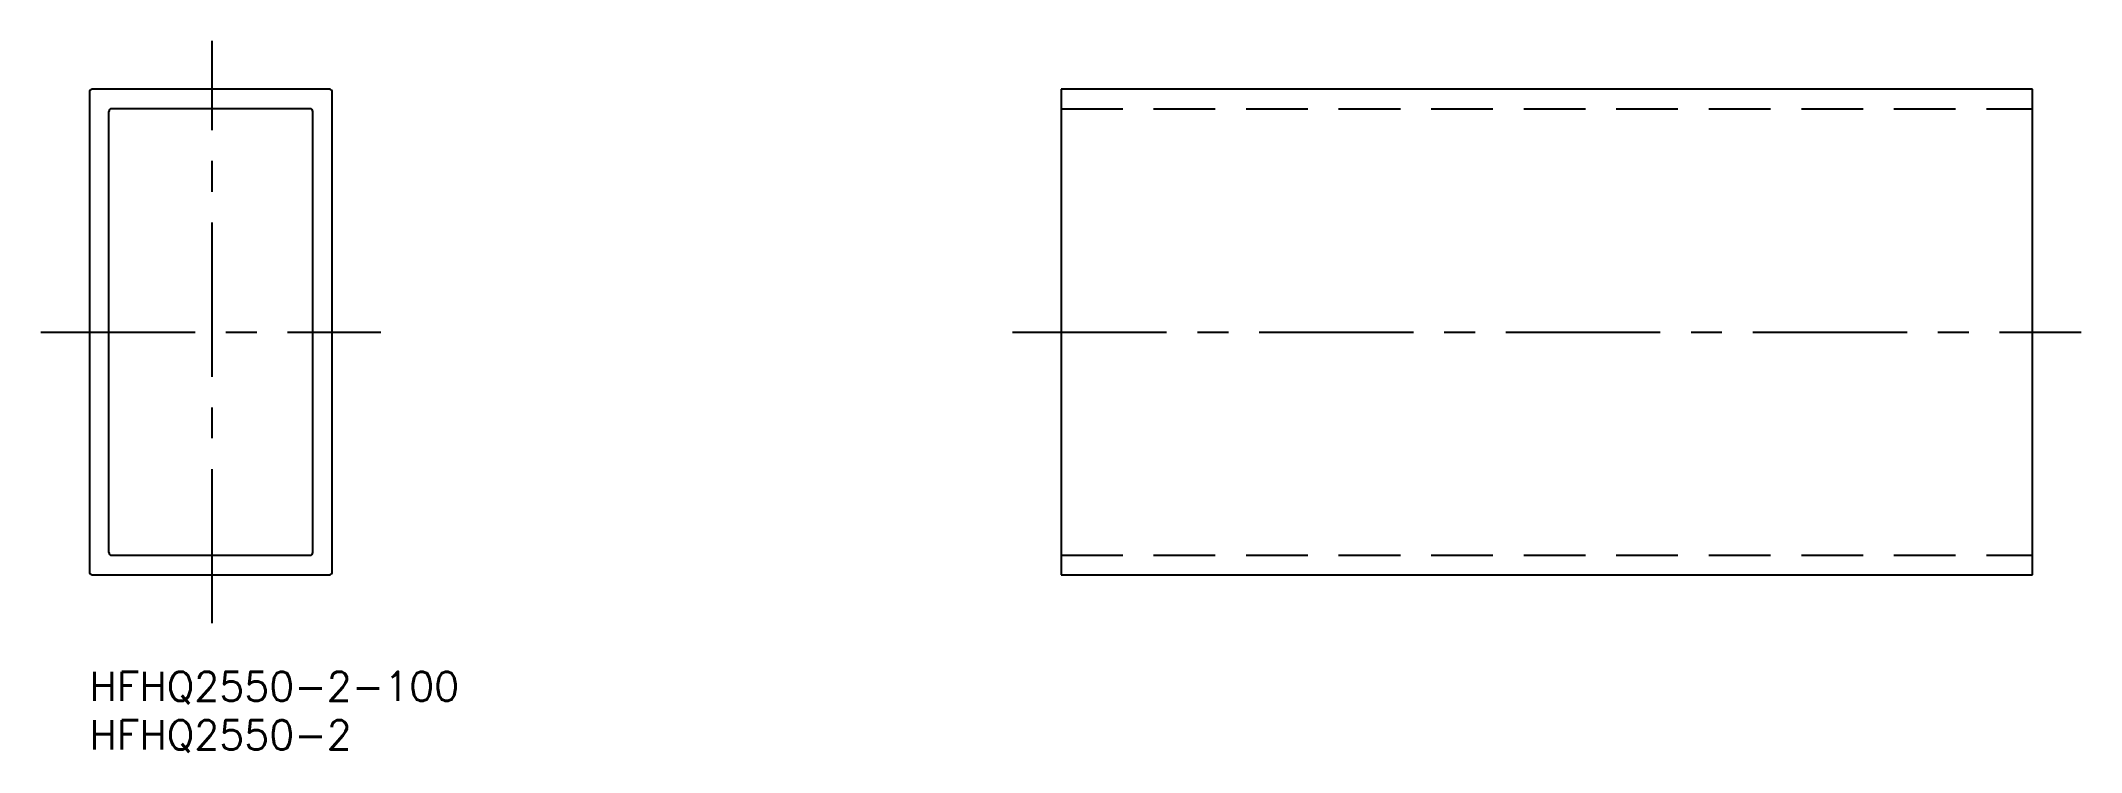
# Model space of a CAD drawing. Extents: x -5 to 205, y -8 to 65.
import ezdxf

# ---------------------------------------------------------------- set-up
doc = ezdxf.new("R2010")
doc.units = 0
doc.header["$LTSCALE"] = 0.5
doc.linetypes.add('CENTER', pattern=[50.8, 31.75, -6.35, 6.35, -6.35])
doc.linetypes.add('DASHED', pattern=[19.05, 12.7, -6.35])
for name, color, linetype in [('MSM_CENTER', 1, 'CENTER'), ('MSM_CONTINUOUS', 7, 'CONTINUOUS'), ('MSM_DASHED', 4, 'DASHED'), ('MSM_PART_NUMBER', 7, 'CONTINUOUS')]:
    doc.layers.add(name, color=color, linetype=linetype)
doc.styles.get("Standard").update_dxf_attribs({"font": 'txt.shx', "height": 3, "bigfont": 'bigfont.shx'})

# ---------------------------------------------------------------- blocks, each defined once
blk = doc.blocks.new('*U2')
at = {"layer": 'MSM_PART_NUMBER'}
blk.add_text('HFHQ2550-2-100', height=3, dxfattribs=at).set_placement((0, -3))
blk = doc.blocks.new('*U3')
at = {"layer": 'MSM_PART_NUMBER'}
blk.add_text('HFHQ2550-2', height=3, dxfattribs=at).set_placement((0, -8))

msp = doc.modelspace()

# ---------------------------------------------------------------- linework, layer by layer
at = {"layer": 'MSM_CENTER'}
for p, q in [((12.65, 5), (12.65, 65)), ((-5, 35), (30, 35)), ((95, 35), (205, 35))]:
    msp.add_line(p, q, dxfattribs=at)
at = {"layer": 'MSM_CONTINUOUS'}
for p, q in [((0, 59.7), (0, 10.3)), ((24.7, 60), (0.3, 60)), ((25, 10.3), (25, 59.7)), ((200, 60), (100, 60)), ((100, 60), (100, 10)), ((200, 10), (200, 60)), ((2, 12.3), (2, 57.7)), ((22.7, 58), (2.3, 58)), ((23, 12.3), (23, 57.7)), ((2.3, 12), (22.7, 12)), ((0.3, 10), (24.7, 10)), ((100, 10), (200, 10))]:
    msp.add_line(p, q, dxfattribs=at)
for centre, start, end in [((0.3, 59.7), 90, 180), ((24.7, 59.7), 0, 90), ((2.3, 57.7), 90, 180), ((22.7, 57.7), 360, 90), ((2.3, 12.3), 180, 270), ((22.7, 12.3), 270, 0), ((0.3, 10.3), 180, 270), ((24.7, 10.3), 270, 0)]:
    msp.add_arc(centre, 0.3, start, end, dxfattribs=at)
at = {"layer": 'MSM_DASHED'}
for p, q in [((100, 58), (200, 58)), ((100, 12), (200, 12))]:
    msp.add_line(p, q, dxfattribs=at)

# ---------------------------------------------------------------- block references
at = {"layer": 'MSM_CONTINUOUS'}
for name in ['*U2', '*U3']:
    msp.add_blockref(name, (0, 0), dxfattribs=at)

doc.saveas('drawing.dxf')
